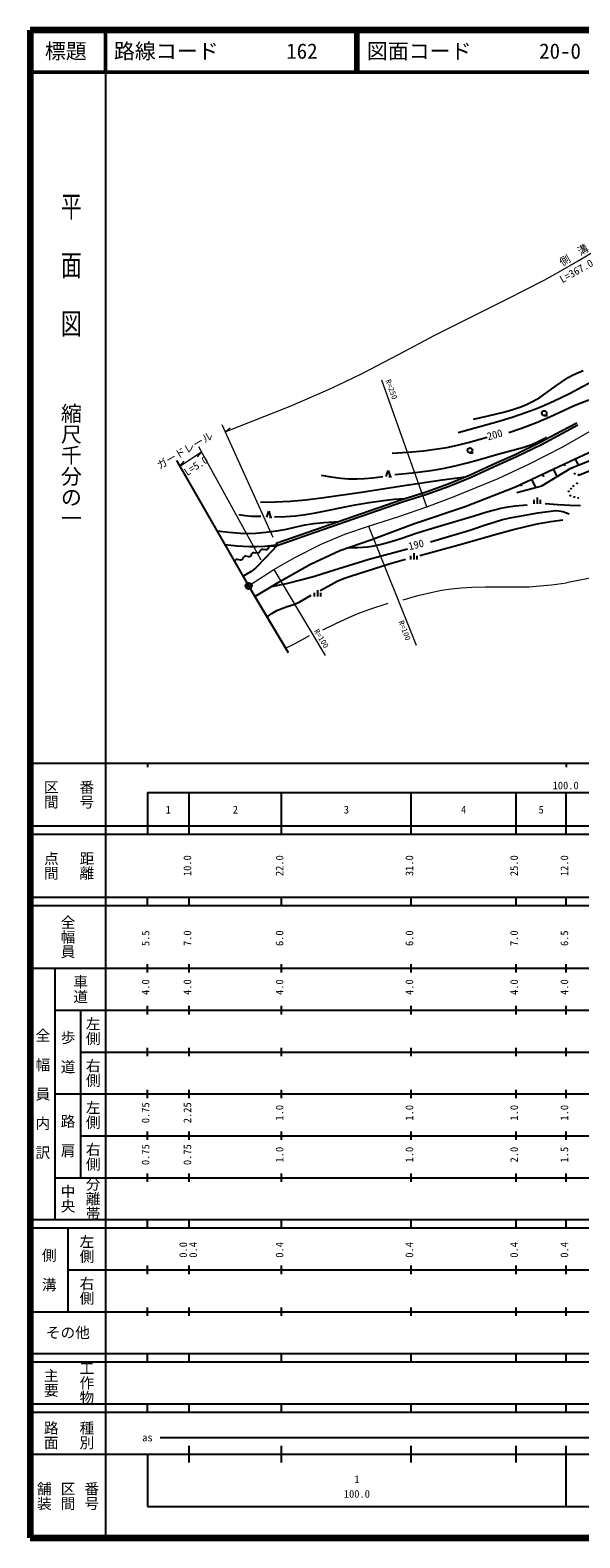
# Model space of a CAD drawing. Units: millimetres, scale not verified. Extents: x 40000 to 680000, y 20000 to 380000.
# Drawn here: x 40000 to 171234, y 20000 to 380000 of the extents above; entities that cross this region are included whole.
import ezdxf
from ezdxf.enums import TextEntityAlignment as Align

# ---------------------------------------------------------------- set-up
doc = ezdxf.new("R2010")
doc.units = ezdxf.units.MM
doc.header["$LTSCALE"] = 1000
doc.header["$PDMODE"] = 32
doc.header["$PDSIZE"] = 500
doc.linetypes.add('CHAIN', pattern=[18.5, 12, -1.5, 3.5, -1.5])
for name, color, linetype, lineweight in [('M-BGD', 7, 'Continuous', 25), ('M-BMK', 2, 'CHAIN', 13), ('M-BMK-OTRS', 5, 'Continuous', 25), ('M-BMK-SRVR', 3, 'Continuous', 25), ('M-STR-HTXT', 7, 'Continuous', 13), ('M-TTL', 2, 'Continuous', 140), ('M-TTL-BAND', 7, 'Continuous', 25), ('M-TTL-LINE', 7, 'Continuous', 50)]:
    doc.layers.add(name, color=color, linetype=linetype, lineweight=lineweight)
doc.layers.add('M-OTRS', color=6, linetype='Continuous')
doc.layers.add('M-TTL-TXT', color=7, linetype='Continuous')
doc.styles.add('@ＭＳ ゴシック', font='')
doc.styles.add('ＭＳ ゴシック', font='')
doc.styles.get('@ＭＳ ゴシック').set_extended_font_data('@MS Gothic')
doc.styles.get('ＭＳ ゴシック').set_extended_font_data('MS Gothic')

msp = doc.modelspace()

# ---------------------------------------------------------------- linework, layer by layer
at = {"layer": 'M-BGD'}
for p, q in [((162736, 287976), (163486, 287976)), ((166833, 284309), (170486, 286262)), ((167116, 283780), (170769, 285733)), ((155830, 278709), (161778, 281605)), ((156083, 278165), (162051, 281071)), ((161778, 281605), (166833, 284309)), ((162051, 281071), (167116, 283780)), ((145002, 279109), (145752, 279109)), ((151263, 276678), (155830, 278709)), ((151509, 276131), (156083, 278165)), ((168745, 277038), (174257, 279554)), ((169064, 275447), (175200, 277901)), ((170123, 277667), (170816, 276147)), ((125033, 273386), (125483, 274886)), ((125483, 274886), (125933, 273386)), ((139789, 271704), (145067, 273855)), ((145067, 273855), (151263, 276678)), ((145305, 273304), (151509, 276131)), ((155839, 270972), (168745, 277038)), ((162162, 271229), (169064, 275447)), ((162292, 274005), (162588, 273377)), ((164873, 275218), (165725, 273406)), ((167454, 276432), (167670, 275973)), ((170947, 273738), (173554, 274811)), ((125633, 273386), (126233, 273386)), ((134529, 269795), (139789, 271704)), ((134724, 269228), (140004, 271144)), ((140004, 271144), (145305, 273304)), ((143857, 266299), (155839, 270972)), ((156181, 269618), (162162, 271229)), ((157130, 271579), (157343, 271125)), ((159711, 272792), (160639, 270818)), ((119096, 264599), (128722, 267912)), ((119292, 264032), (128912, 267343)), ((128722, 267912), (134529, 269795)), ((128912, 267343), (134724, 269228)), ((160266, 267827), (160266, 266927)), ((161016, 268427), (161016, 266927)), ((161766, 267827), (161766, 266927)), ((96515, 263680), (96965, 265180)), ((96965, 265180), (97415, 263680)), ((97115, 263680), (97715, 263680)), ((107864, 260711), (119096, 264599)), ((108062, 260144), (119292, 264032)), ((131514, 262105), (143857, 266299)), ((98753, 257490), (107864, 260711)), ((98953, 256925), (108062, 260144)), ((121329, 258271), (131514, 262105)), ((94981, 255784), (94843, 255539)), ((95153, 255948), (94981, 255784)), ((95275, 255998), (95153, 255948)), ((95512, 255998), (95275, 255998)), ((96215, 255901), (95512, 255998)), ((96452, 255902), (96215, 255901)), ((98953, 256925), (96298, 254071)), ((96574, 255951), (96452, 255902)), ((96746, 256115), (96574, 255951)), ((96884, 256360), (96746, 256115)), ((97016, 256594), (96884, 256360)), ((97180, 256751), (97016, 256594)), ((97297, 256798), (97180, 256751)), ((97523, 256798), (97297, 256798)), ((98194, 256706), (97523, 256798)), ((98420, 256706), (98194, 256706)), ((98537, 256753), (98420, 256706)), ((98700, 256910), (98537, 256753)), ((98832, 257144), (98700, 256910)), ((98753, 257490), (98953, 256925)), ((106950, 252519), (113900, 255754)), ((113900, 255754), (121329, 258271)), ((88951, 253359), (88813, 253113)), ((89122, 253522), (88951, 253359)), ((89245, 253572), (89122, 253522)), ((89482, 253572), (89245, 253572)), ((90185, 253475), (89482, 253572)), ((90422, 253476), (90185, 253475)), ((90544, 253525), (90422, 253476)), ((90715, 253689), (90544, 253525)), ((90854, 253934), (90715, 253689)), ((90986, 254169), (90854, 253934)), ((91149, 254325), (90986, 254169)), ((91266, 254372), (91149, 254325)), ((91492, 254372), (91266, 254372)), ((92163, 254280), (91492, 254372)), ((92389, 254280), (92163, 254280)), ((92506, 254328), (92389, 254280)), ((92670, 254484), (92506, 254328)), ((92802, 254718), (92670, 254484)), ((92940, 254963), (92802, 254718)), ((93112, 255127), (92940, 254963)), ((93234, 255176), (93112, 255127)), ((93471, 255177), (93234, 255176)), ((94174, 255080), (93471, 255177)), ((96298, 254071), (93767, 251540)), ((94411, 255081), (94174, 255080)), ((94533, 255130), (94411, 255081)), ((94705, 255294), (94533, 255130)), ((94843, 255539), (94705, 255294)), ((100000, 248565), (106950, 252519)), ((130830, 254489), (130830, 253589)), ((131580, 255089), (131580, 253589)), ((132330, 254489), (132330, 253589)), ((92770, 250773), (90824, 249606)), ((93767, 251540), (92770, 250773)), ((93650, 244779), (100000, 248565)), ((107823, 245669), (107823, 244769)), ((108573, 246269), (108573, 244769)), ((109323, 245669), (109323, 244769))]:
    msp.add_line(p, q, dxfattribs=at)
for points in [[(142198, 283968), (151634, 286563), (155075, 287628), (158483, 288789), (161119, 289779), (164075, 291004), (166439, 292088), (168886, 293324), (171883, 294948), (174922, 296467), (176391, 297074), (178096, 297653), (179669, 298064), (181436, 298411), (184002, 298850), (186415, 299377), (189859, 300427), (193181, 301322), (194531, 301618)], [(145826, 287146), (149350, 287879), (153047, 288761), (155032, 289325), (157117, 290035), (158479, 290597), (160092, 291394), (161649, 292301), (163153, 293301), (165665, 295121), (168478, 297028), (169634, 297680), (170907, 298279), (172033, 298702)], [(154295, 283967), (157521, 285053), (160894, 286307), (164034, 287674), (167476, 289288), (169848, 290353), (172352, 291359), (181504, 294676), (187328, 296647)], [(126393, 278991), (130186, 279220), (133937, 279554), (136718, 279914), (139482, 280375), (142030, 280902), (144584, 281535), (149093, 282826)], [(127078, 273892), (131256, 274329), (135620, 274889), (138495, 275365), (141438, 275957), (144357, 276652), (147256, 277447), (151668, 278740), (156130, 279939), (157869, 280416), (159758, 281058), (161145, 281670), (162745, 282500), (163275, 282788)], [(109439, 273739), (111804, 273327), (114192, 273013), (115990, 272882), (117993, 272851), (119854, 272934), (121844, 273129), (124163, 273432)], [(94997, 267268), (98596, 267362), (102177, 267556), (105762, 267877), (109539, 268319), (119117, 269688), (128767, 271214), (138326, 272651), (143829, 273350)], [(98372, 263817), (100972, 263881), (103386, 264037), (105765, 264328), (108135, 264721), (117599, 266620), (120943, 267226), (124324, 267732), (126909, 268010), (129402, 268175), (129560, 268184)], [(115907, 256434), (118113, 256485), (120503, 256651), (122153, 256892), (123905, 257265), (126220, 257901), (128517, 258639), (132373, 259939), (136580, 261246), (145976, 264002), (149058, 264947), (152344, 265833), (154104, 266187), (155803, 266421), (158642, 266652)], [(162964, 266996), (165953, 266724), (168860, 266565), (171400, 266517)], [(89782, 264353), (91364, 264090), (92865, 263948), (95074, 263970)], [(133007, 254537), (142313, 257086), (151571, 259741), (155042, 260700), (158689, 261600), (161430, 262177), (164285, 262672), (167155, 263071)], [(135584, 257794), (144970, 260604), (148736, 261889), (152548, 263079), (154503, 263545), (156843, 263988), (161203, 264709), (165470, 265302), (166254, 265243), (167149, 265045), (168656, 264504)], [(84618, 260427), (87406, 260094), (90196, 259868), (91899, 259829), (93897, 259901), (96290, 260117), (98835, 260452), (101199, 260864), (103496, 261367), (105642, 261853), (107707, 262219), (110095, 262468), (112516, 262615), (113504, 262663)], [(86475, 257190), (89461, 256903), (92332, 256732), (94132, 256722), (96049, 256822), (98685, 257085)], [(97668, 247175), (101196, 247901), (104650, 248716), (107919, 249638), (111355, 250716), (120607, 253610), (130071, 256117)], [(109270, 246164), (111176, 247277), (113299, 248395), (114793, 249047), (116484, 249658), (125712, 252533), (129633, 253678)], [(96561, 239900), (97714, 240706), (98916, 241416), (100060, 241911), (101389, 242360), (102917, 242860), (104232, 243405), (107062, 245060)]]:
    msp.add_lwpolyline(points, dxfattribs=at)
for centre, radius in [((162736, 288546), 570), ((145002, 279679), 570), ((169375, 275423), 50), ((169989, 274119), 50), ((170909, 273812), 50), ((169107, 270515), 50), ((169682, 271128), 50), ((170564, 271818), 50), ((168532, 269901), 50), ((168992, 268827), 50), ((169912, 268546), 50), ((170832, 268265), 50)]:
    msp.add_circle(centre, radius, dxfattribs=at)
at = {"layer": 'M-BMK'}
for p, q in [((167195, 280499), (174097, 284487)), ((159042, 276370), (167195, 280499)), ((151756, 272919), (159042, 276370)), ((141250, 268625), (151756, 272919)), ((134734, 266185), (141250, 268625)), ((120809, 261554), (127986, 263884)), ((127986, 263884), (134734, 266185)), ((109498, 257241), (115153, 259637)), ((115153, 259637), (120809, 261554)), ((103171, 254077), (109498, 257241)), ((98186, 251201), (103171, 254077)), ((92150, 247295), (98186, 251201))]:
    msp.add_line(p, q, dxfattribs=at)
at = {"layer": 'M-BMK-OTRS'}
for p, q in [((74955, 277276), (92150, 247295)), ((92150, 247295), (101633, 231397))]:
    msp.add_line(p, q, dxfattribs=at)
at = {"layer": 'M-BMK-SRVR'}
for radius in [750, 30]:
    msp.add_circle((92150, 247295), radius, dxfattribs=at)
at = {"layer": 'M-OTRS'}
msp.add_point((92150, 247295), dxfattribs=at)
at = {"layer": 'M-STR-HTXT'}
for p, q in [((134734, 266185), (123995, 296463)), ((86542, 284072), (102062, 290255)), ((85753, 285812), (97927, 258971)), ((86542, 284072), (87780, 285018)), ((75742, 275905), (80881, 279330)), ((80881, 279330), (79866, 278149)), ((80176, 280616), (95034, 253535)), ((75742, 275905), (76757, 277086)), ((120809, 261554), (132121, 233179)), ((98186, 251201), (110456, 230687)), ((176103, 249587), (168051, 248053))]:
    msp.add_line(p, q, dxfattribs=at)
for points in [[(102062, 290255), (111057, 294152), (115103, 296024), (119231, 298047), (127929, 302560), (136599, 307140), (145190, 311496), (153972, 315858), (162687, 320335), (166726, 322530), (170847, 324887), (179226, 329969), (187532, 335057), (195997, 339995), (203673, 344335)], [(129083, 244004), (132559, 244970), (136054, 245832), (138208, 246262), (140482, 246610), (142868, 246865), (145467, 247035), (148676, 247117), (151939, 247095), (155541, 247049), (159134, 247112), (161669, 247287), (164453, 247583), (168051, 248053)], [(109910, 236814), (112956, 238334), (116221, 239847), (118464, 240763), (121094, 241719), (125488, 243165)], [(100993, 232470), (102986, 233404), (104848, 234400), (106675, 235496)]]:
    msp.add_lwpolyline(points, dxfattribs=at)
at = {"layer": 'M-TTL'}
for p, q in [((40000, 380000), (40000, 20000)), ((680000, 380000), (40000, 380000)), ((40000, 20000), (680000, 20000))]:
    msp.add_line(p, q, dxfattribs=at)
at = {"layer": 'M-TTL-BAND'}
for p, q in [((58000, 370000), (58000, 20000)), ((40000, 205000), (579000, 205000)), ((68000, 205000), (68000, 204000)), ((168000, 205000), (168000, 204000)), ((68000, 198000), (579000, 198000)), ((68000, 198000), (68000, 188000)), ((78000, 188000), (78000, 198000)), ((100000, 188000), (100000, 198000)), ((131000, 188000), (131000, 198000)), ((156000, 188000), (156000, 198000)), ((168000, 188000), (168000, 198000)), ((40000, 190000), (579000, 190000)), ((40000, 188000), (579000, 188000)), ((40000, 173000), (579000, 173000)), ((68000, 171000), (68000, 173000)), ((78000, 171000), (78000, 173000)), ((100000, 171000), (100000, 173000)), ((131000, 171000), (131000, 173000)), ((156000, 171000), (156000, 173000)), ((168000, 171000), (168000, 173000)), ((40000, 171000), (579000, 171000)), ((40000, 156000), (579000, 156000)), ((46000, 96000), (46000, 156000)), ((68000, 155000), (68000, 157000)), ((78000, 155000), (78000, 157000)), ((100000, 155000), (100000, 157000)), ((131000, 155000), (131000, 157000)), ((156000, 155000), (156000, 157000)), ((168000, 155000), (168000, 157000)), ((46000, 146000), (579000, 146000)), ((52000, 146000), (52000, 106000)), ((68000, 145000), (68000, 147000)), ((78000, 145000), (78000, 147000)), ((100000, 145000), (100000, 147000)), ((131000, 145000), (131000, 147000)), ((156000, 145000), (156000, 147000)), ((168000, 145000), (168000, 147000)), ((68000, 135000), (68000, 137000)), ((78000, 135000), (78000, 137000)), ((100000, 135000), (100000, 137000)), ((131000, 135000), (131000, 137000)), ((156000, 135000), (156000, 137000)), ((168000, 135000), (168000, 137000)), ((52000, 136000), (579000, 136000)), ((46000, 126000), (579000, 126000)), ((68000, 125000), (68000, 127000)), ((78000, 125000), (78000, 127000)), ((100000, 125000), (100000, 127000)), ((131000, 125000), (131000, 127000)), ((156000, 125000), (156000, 127000)), ((168000, 125000), (168000, 127000)), ((52000, 116000), (579000, 116000)), ((68000, 115000), (68000, 117000)), ((78000, 115000), (78000, 117000)), ((100000, 115000), (100000, 117000)), ((131000, 115000), (131000, 117000)), ((156000, 115000), (156000, 117000)), ((168000, 115000), (168000, 117000)), ((46000, 106000), (579000, 106000)), ((68000, 105000), (68000, 107000)), ((78000, 105000), (78000, 107000)), ((100000, 105000), (100000, 107000)), ((131000, 105000), (131000, 107000)), ((156000, 105000), (156000, 107000)), ((168000, 105000), (168000, 107000)), ((40000, 96000), (579000, 96000)), ((40000, 94000), (579000, 94000)), ((49000, 94000), (49000, 74000)), ((68000, 94000), (68000, 96000)), ((78000, 94000), (78000, 96000)), ((100000, 94000), (100000, 96000)), ((131000, 94000), (131000, 96000)), ((156000, 94000), (156000, 96000)), ((168000, 94000), (168000, 96000)), ((49000, 84000), (579000, 84000)), ((68000, 83000), (68000, 85000)), ((78000, 83000), (78000, 85000)), ((100000, 83000), (100000, 85000)), ((131000, 83000), (131000, 85000)), ((156000, 83000), (156000, 85000)), ((168000, 83000), (168000, 85000)), ((40000, 74000), (579000, 74000)), ((68000, 73000), (68000, 75000)), ((78000, 73000), (78000, 75000)), ((100000, 73000), (100000, 75000)), ((131000, 73000), (131000, 75000)), ((156000, 73000), (156000, 75000)), ((168000, 73000), (168000, 75000)), ((40000, 64000), (579000, 64000)), ((40000, 62000), (579000, 62000)), ((68000, 62000), (68000, 64000)), ((78000, 62000), (78000, 64000)), ((100000, 62000), (100000, 64000)), ((131000, 62000), (131000, 64000)), ((156000, 62000), (156000, 64000)), ((168000, 62000), (168000, 64000)), ((40000, 52000), (579000, 52000)), ((68000, 50000), (68000, 52000)), ((78000, 50000), (78000, 52000)), ((100000, 50000), (100000, 52000)), ((131000, 50000), (131000, 52000)), ((156000, 50000), (156000, 52000)), ((168000, 50000), (168000, 52000)), ((40000, 50000), (579000, 50000)), ((71000, 44000), (565000, 44000)), ((40000, 40000), (579000, 40000)), ((68000, 40000), (68000, 27500)), ((78000, 38000), (78000, 42000)), ((100000, 38000), (100000, 42000)), ((131000, 38000), (131000, 42000)), ((156000, 38000), (156000, 42000)), ((168000, 27500), (168000, 42000)), ((68000, 27500), (579000, 27500))]:
    msp.add_line(p, q, dxfattribs=at)
at = {"layer": 'M-TTL-LINE'}
for p, q in [((58000, 380000), (58000, 370000)), ((117750, 380000), (117750, 370000)), ((118250, 380000), (118250, 370000)), ((40000, 370000), (680000, 370000))]:
    msp.add_line(p, q, dxfattribs=at)

# ---------------------------------------------------------------- texts
at = {"layer": 'M-BGD', "style": 'ＭＳ ゴシック'}
for s, rotation, p in [('200', 15.3, (149483, 281510)), ('190', 13.8, (130680, 255278))]:
    msp.add_text(s, height=1833, rotation=rotation, dxfattribs=at).set_placement(p, align=Align.BOTTOM_LEFT)
at = {"layer": 'M-STR-HTXT', "style": 'ＭＳ ゴシック'}
for s, height, rotation, p in [('側\u3000溝', 1833, 30.4, (167305, 323133)), ('L=367.0', 1833, 29.6, (167325, 319055)), ('R=250', 1320, 290, (124431, 296195)), ('ガードレール', 1833, 30.4, (71170, 274571)), ('L=5.0', 1833, 33.2, (77799, 273046)), ('R=100', 1320, 291.1, (127553, 238598)), ('R=100', 1320, 300.9, (107368, 236310))]:
    msp.add_text(s, height=height, rotation=rotation, dxfattribs=at).set_placement(p, align=Align.BOTTOM_LEFT)
at = {"layer": 'M-TTL-BAND', "style": '@ＭＳ ゴシック', "width": 1.4}
msp.add_text('平  面  図', height=3666, rotation=270, dxfattribs=at).set_placement((49777, 306475), align=Align.MIDDLE_RIGHT)
at = {"layer": 'M-TTL-BAND', "style": '@ＭＳ ゴシック'}
msp.add_text('縮尺千分の一', height=3666, rotation=270, dxfattribs=at).set_placement((49777, 261030), align=Align.MIDDLE_RIGHT)
for s, p in [('区間', (45000, 197500)), ('番号', (53500, 197500)), ('点間', (45000, 180500)), ('距離', (53500, 180500)), ('全幅員', (49000, 163500)), ('車道', (52000, 151000)), ('左側', (55000, 141000)), ('全\u3000幅\u3000員\u3000内\u3000訳', (43000, 126000)), ('歩\u3000道', (49000, 136000)), ('右側', (55000, 131000)), ('左側', (55000, 121000)), ('路\u3000肩', (49000, 116000)), ('右側', (55000, 111000)), ('分離帯', (55000, 101000)), ('中央', (49000, 101000)), ('左側', (53500, 89000)), ('側\u3000溝', (44500, 84000)), ('右側', (53500, 79000)), ('工作物', (53500, 57000)), ('主要', (45000, 57000)), ('路面', (45000, 44500)), ('種別', (53500, 44500)), ('舗装', (43333, 30000)), ('区間', (49000, 30000)), ('番号', (54667, 30000))]:
    msp.add_text(s, height=2566, rotation=270, dxfattribs=at).set_placement(p, align=Align.MIDDLE_CENTER)
at = {"layer": 'M-TTL-BAND', "style": 'ＭＳ ゴシック'}
for s, p in [('100.0', (167844, 198195)), ('1', (73000, 192405)), ('2', (89000, 192405)), ('3', (115500, 192405)), ('4', (143500, 192405)), ('5', (162000, 192405)), ('as', (68000, 42500)), ('1', (118000, 32523)), ('100.0', (118000, 29033))]:
    msp.add_text(s, height=1833, dxfattribs=at).set_placement(p, align=Align.BOTTOM_CENTER)
for s, p in [('10.0', (79000, 180500)), ('22.0', (101000, 180500)), ('31.0', (132000, 180500)), ('25.0', (157000, 180500)), ('12.0', (169000, 180500)), ('5.5', (69000, 163174)), ('7.0', (79000, 163174)), ('6.0', (101000, 163174)), ('6.0', (132000, 163174)), ('7.0', (157000, 163174)), ('6.5', (169000, 163174)), ('4.0', (69000, 151500)), ('4.0', (79000, 151500)), ('4.0', (101000, 151500)), ('4.0', (132000, 151500)), ('4.0', (157000, 151500)), ('4.0', (169000, 151500)), ('0.75', (69000, 121500)), ('2.25', (79000, 121500)), ('1.0', (101000, 121500)), ('1.0', (132000, 121500)), ('1.0', (157000, 121500)), ('1.0', (169000, 121500)), ('0.75', (69000, 111500)), ('0.75', (79000, 111500)), ('1.0', (101000, 111500)), ('1.0', (132000, 111500)), ('2.0', (157000, 111500)), ('1.5', (169000, 111500)), ('0.0', (78000, 88764)), ('0.4', (80370, 88764)), ('0.4', (101000, 88764)), ('0.4', (132000, 88764)), ('0.4', (157000, 88764)), ('0.4', (169000, 88764))]:
    msp.add_text(s, height=1833, rotation=90, dxfattribs=at).set_placement(p, align=Align.BOTTOM_CENTER)
msp.add_text('その他', height=2566, dxfattribs=at).set_placement((49000, 69000), align=Align.MIDDLE_CENTER)
at = {"layer": 'M-TTL-TXT', "style": 'ＭＳ ゴシック'}
msp.add_text('標題', height=3666, dxfattribs=at).set_placement((48500, 375000), align=Align.MIDDLE_CENTER)
for s, p in [('路線コード', (60000, 375000)), ('162', (101142, 375000)), ('図面コード', (120380, 375000)), ('20-0', (161521, 375000))]:
    msp.add_text(s, height=3666, dxfattribs=at).set_placement(p, align=Align.MIDDLE_LEFT)

doc.saveas('drawing.dxf')
